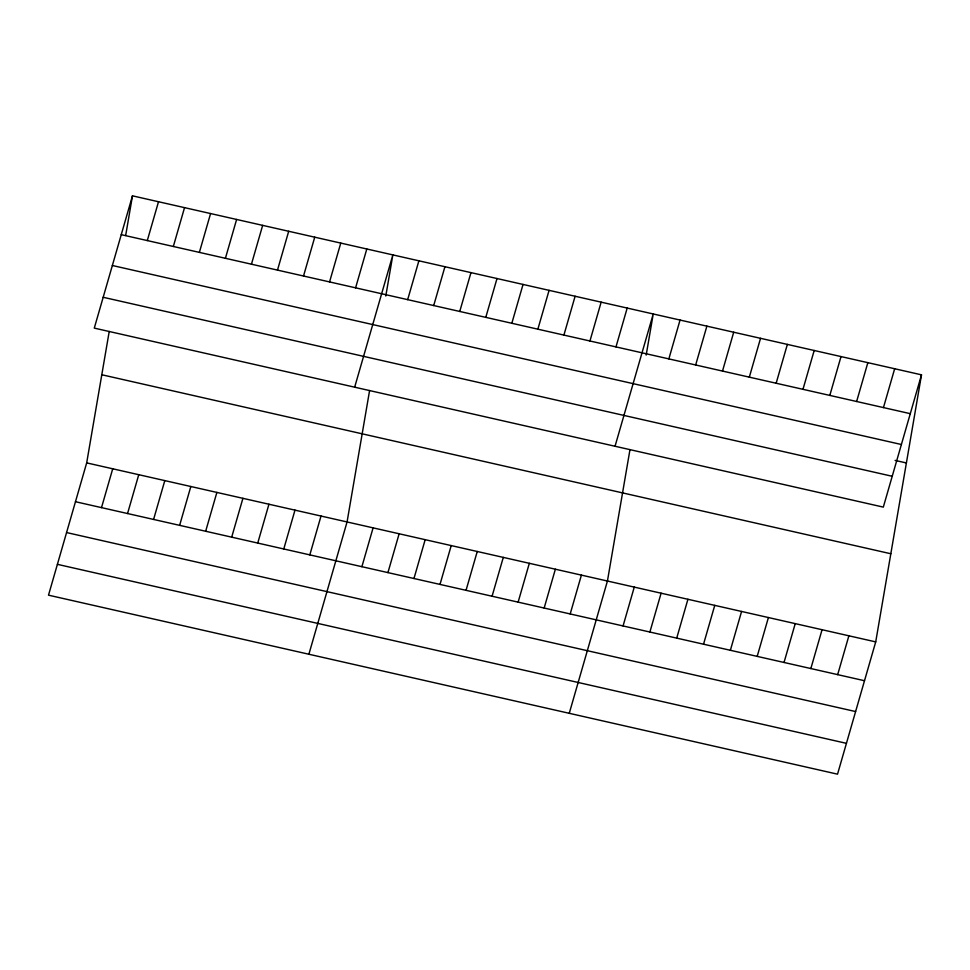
<?xml version="1.0" encoding="UTF-8"?>
<svg xmlns="http://www.w3.org/2000/svg" width="970" height="970" viewBox="0 0 970 970"><rect width="100%" height="100%" fill="white"/><g stroke="black" fill="none" stroke-linecap="round" stroke-linejoin="round"><path stroke-width="1.45" d="M921.5 374.832L883.318 507.116L94.284 328.115L132.466 195.831L921.5 374.832L875.716 641.885L837.534 774.169L48.5 595.168L86.682 462.884L109.222 331.449M125.676 235.48L132.466 195.831M369.594 390.522L347.066 521.945L308.884 654.241M385.793 296.02L392.85 254.904L354.668 387.188M629.979 449.595L607.438 581.018L569.257 713.314M646.178 355.093L653.234 313.965L615.041 446.261M147.294 240.572L158.51 201.736M173.339 246.477L184.542 207.641M101.51 507.625L112.726 468.789M199.371 252.382L210.587 213.545M127.555 513.53L138.758 474.694M225.416 258.299L236.619 219.45M153.587 519.435L164.803 480.599M251.448 264.204L262.664 225.367M179.632 525.34L190.835 486.503M277.493 270.109L288.696 231.272M205.664 531.257L216.88 492.408M303.525 276.013L314.741 237.177M231.697 537.162L242.912 498.325M329.558 281.918L340.773 243.082M257.741 543.067L268.945 504.23M355.602 287.835L366.805 248.987M283.773 548.971L294.989 510.135M309.818 554.876L321.021 516.04M407.679 299.645L418.882 260.809M433.711 305.55L444.927 266.714M361.895 566.698L373.098 527.862M459.756 311.455L470.959 272.618M387.927 572.603L399.143 533.767M485.788 317.36L497.004 278.523M413.972 578.508L425.175 539.672M511.833 323.277L523.036 284.44M440.004 584.413L451.22 545.576M537.865 329.182L549.081 290.345M466.049 590.318L477.252 551.481M563.909 335.087L575.113 296.25M492.081 596.235L503.297 557.386M589.942 340.991L601.157 302.155M518.125 602.14L529.329 563.303M615.986 346.896L627.19 308.06M544.158 608.044L555.374 569.208M570.202 613.949L581.406 575.113M668.851 358.888L680.055 320.051M695.672 364.975L706.887 326.138M623.067 625.941L634.271 587.105M722.504 371.061L733.708 332.225M649.888 632.028L661.103 593.191M749.325 377.148L760.541 338.312M676.72 638.114L687.924 599.278M776.158 383.235L787.361 344.399M703.541 644.201L714.757 605.365M802.978 389.322L814.194 350.485M730.374 650.288L741.577 611.452M829.811 395.408L841.014 356.572M757.194 656.375L768.41 617.538M856.631 401.495L867.847 362.659M784.027 662.462L795.23 623.625M883.464 407.582L894.667 368.745M810.847 668.548L822.063 629.712M837.68 674.635L848.883 635.799M121.262 234.667L910.284 413.669M112.362 265.501L901.385 444.502M895.092 460.398L906.392 462.957M103.184 297.281L892.218 476.282M101.789 374.747L890.824 553.749M86.682 462.884L875.716 641.885M75.478 501.72L864.5 680.722M66.578 532.554L855.601 711.556M57.4 564.334L846.434 743.335"/></g></svg>
